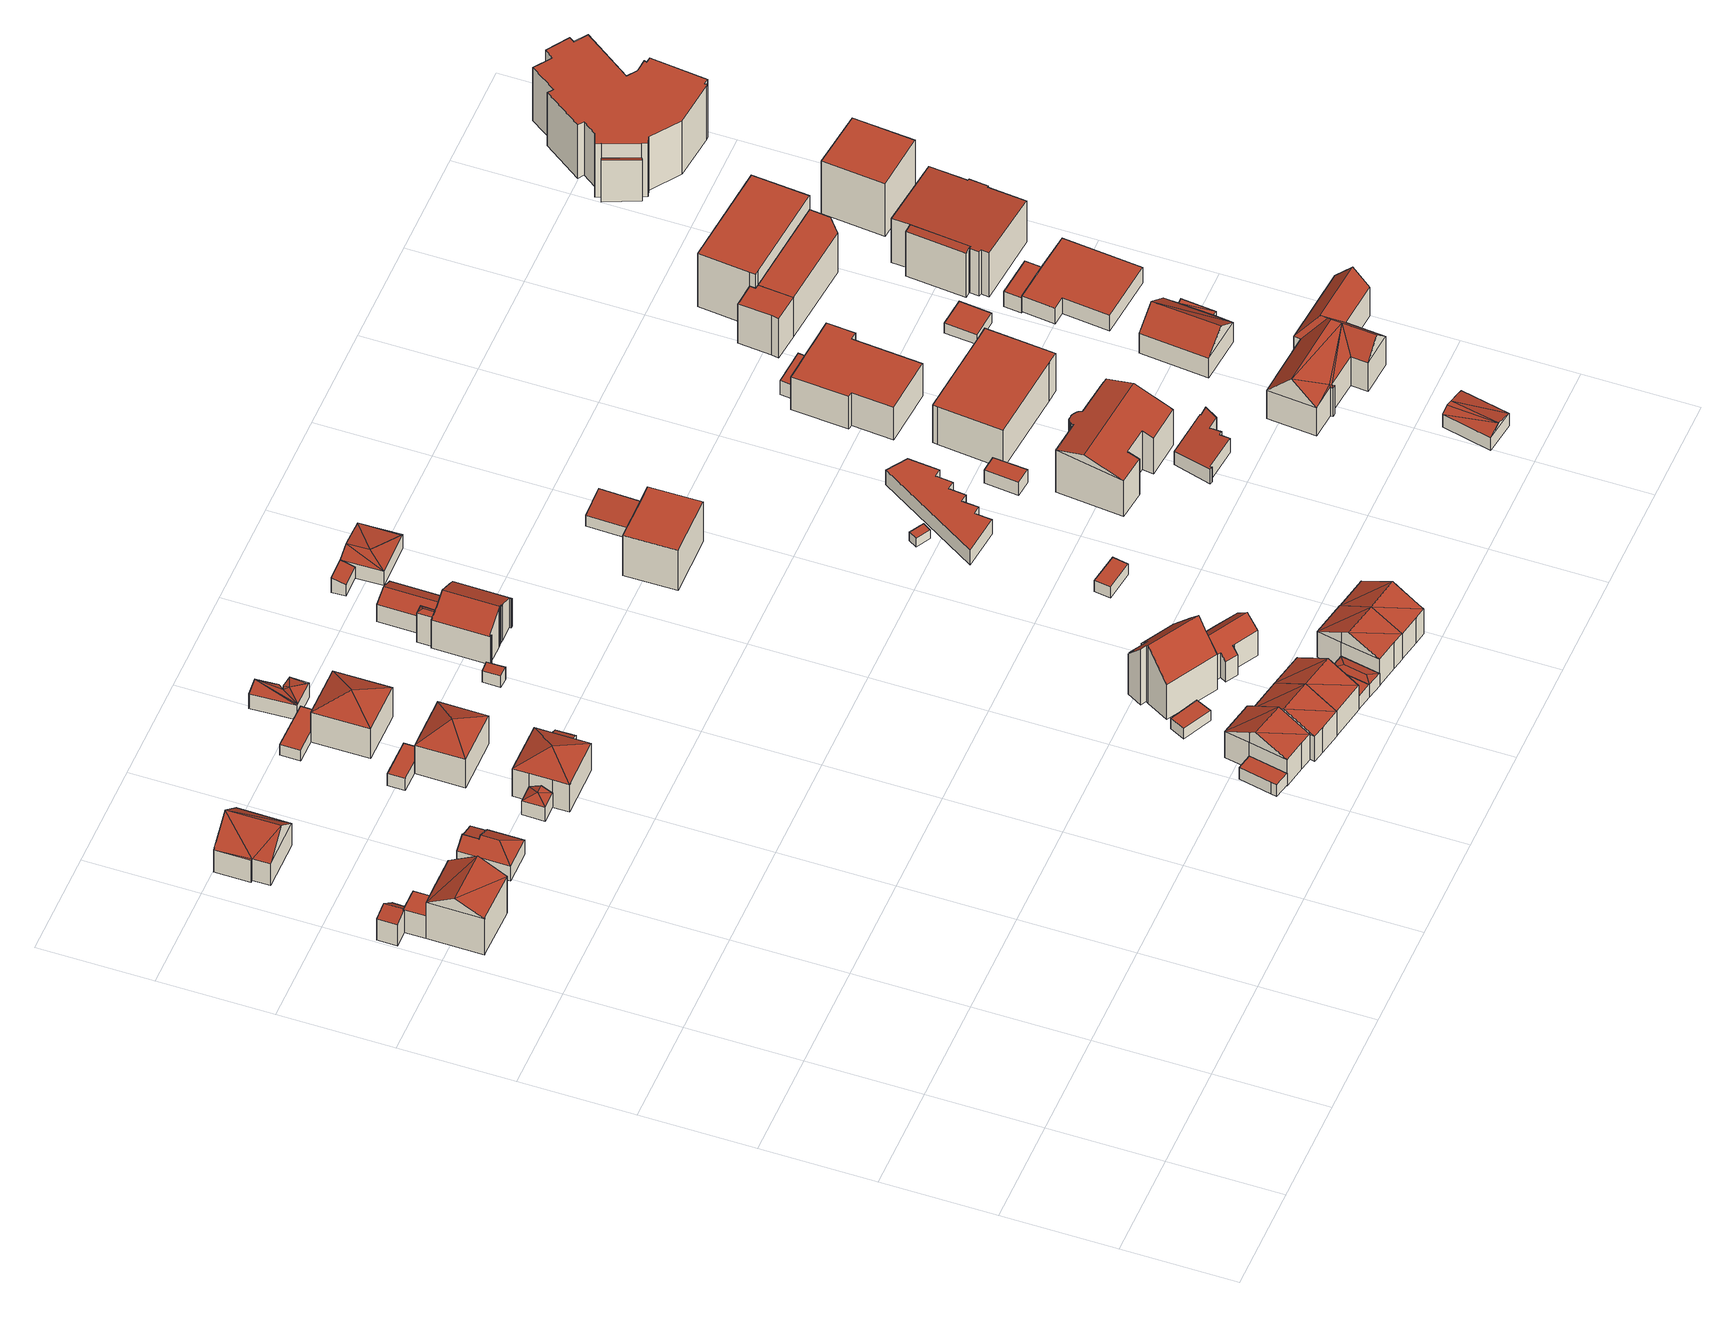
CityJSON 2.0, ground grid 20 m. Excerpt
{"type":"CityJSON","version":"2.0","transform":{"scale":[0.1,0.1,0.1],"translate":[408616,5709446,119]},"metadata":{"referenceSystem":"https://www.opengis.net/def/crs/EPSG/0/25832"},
"CityObjects":{
"building1":{"type":"Building","attributes":{"Gemeindeschluessel":"05978036","Geometrietyp2DReferenz":"3000","function":"31001_2460","roofType":"5000","measuredHeight":5.2},"geometry":[{"type":"MultiSurface","lod":"2","boundaries":[[[0,1,2,3]],[[1,4,5,2]],[[4,6,7,5]],[[6,8,9,7]],[[8,10,11,9]],[[10,0,3,11]],[[6,4,12,13]],[[8,13,12,1,0,10]],[[8,6,13]],[[4,1,12]],[[3,2,5,7,9,11]]],"semantics":{"surfaces":[{"type":"WallSurface"},{"type":"RoofSurface"},{"type":"GroundSurface"}],"values":[0,0,0,0,0,0,1,1,0,0,2]}}]},
"building2":{"type":"Building","attributes":{"Gemeindeschluessel":"05978036","Geometrietyp2DReferenz":"3000","function":"31001_1000"},"children":["building2-1","building2-2"]},
"building2-1":{"type":"BuildingPart","attributes":{"roofType":"3100","measuredHeight":10.92},"parents":["building2"],"geometry":[{"type":"MultiSurface","lod":"2","boundaries":[[[14,15,16,17]],[[15,18,19,16]],[[18,20,21,22,19]],[[23,24,25]],[[23,26,27,24]],[[26,28,29,27]],[[28,14,17,29]],[[28,30,31]],[[31,18,15,14,28]],[[30,26,23,20]],[[20,31,30]],[[26,30,28]],[[18,31,20]],[[17,16,19,22,24,27,29]],[[25,21,20,23]],[[25,24,22,21]]],"semantics":{"surfaces":[{"type":"WallSurface"},{"type":"RoofSurface"},{"type":"GroundSurface"},{"type":"ClosureSurface"}],"values":[0,0,0,0,0,0,0,1,1,1,1,0,0,2,0,3]}}]},
"building2-2":{"type":"BuildingPart","attributes":{"roofType":"1000","measuredHeight":5.08},"parents":["building2"],"geometry":[{"type":"MultiSurface","lod":"2","boundaries":[[[32,25,24,33]],[[21,10,34,22]],[[10,8,35,34]],[[8,36,37,35]],[[36,32,33,37]],[[36,8,10,21,25,32]],[[33,24,22,34,35,37]],[[22,24,25,21]]],"semantics":{"surfaces":[{"type":"WallSurface"},{"type":"RoofSurface"},{"type":"GroundSurface"},{"type":"ClosureSurface"}],"values":[0,0,0,0,0,1,2,3]}}]},
"building3":{"type":"Building","attributes":{"Gemeindeschluessel":"05978036","Geometrietyp2DReferenz":"3000","function":"31001_1000","roofType":"5000","measuredHeight":8.97},"geometry":[{"type":"MultiSurface","lod":"2","boundaries":[[[38,39,40,41]],[[39,42,43,40]],[[42,44,45,43]],[[44,46,47,45]],[[46,48,49,47]],[[48,38,41,49]],[[50,39,38]],[[39,50,51]],[[50,44,51]],[[48,44,50]],[[44,48,46]],[[51,44,42]],[[38,48,50]],[[42,39,51]],[[41,40,43,45,47,49]]],"semantics":{"surfaces":[{"type":"WallSurface"},{"type":"RoofSurface"},{"type":"GroundSurface"}],"values":[0,0,0,0,0,0,1,1,1,1,1,1,0,0,2]}}]},
"building4":{"type":"Building","attributes":{"Gemeindeschluessel":"05978036","Geometrietyp2DReferenz":"3000","function":"31001_2460","roofType":"5000","measuredHeight":4.99},"geometry":[{"type":"MultiSurface","lod":"2","boundaries":[[[52,53,54,55]],[[53,56,57,54]],[[56,58,59,57]],[[58,60,61,59]],[[60,62,63,61]],[[62,64,65,63]],[[64,52,55,65]],[[60,58,66]],[[58,56,53,66]],[[53,52,64,62,60,66]],[[55,54,57,59,61,63,65]]],"semantics":{"surfaces":[{"type":"WallSurface"},{"type":"RoofSurface"},{"type":"GroundSurface"}],"values":[0,0,0,0,0,0,0,1,1,1,2]}}]},
"building5":{"type":"Building","attributes":{"Gemeindeschluessel":"05978036","Geometrietyp2DReferenz":"3000","function":"51009_1610","roofType":"2100","measuredHeight":4.19},"geometry":[{"type":"MultiSurface","lod":"2","boundaries":[[[67,68,69,70]],[[68,71,72,69]],[[71,73,74,72]],[[73,67,70,74]],[[73,71,68,67]],[[70,69,72,74]]],"semantics":{"surfaces":[{"type":"WallSurface"},{"type":"RoofSurface"},{"type":"GroundSurface"}],"values":[0,0,0,0,1,2]}}]},
"building6":{"type":"Building","attributes":{"Gemeindeschluessel":"05978036","Geometrietyp2DReferenz":"3000","function":"51009_1610","roofType":"5000","measuredHeight":4.08},"geometry":[{"type":"MultiSurface","lod":"2","boundaries":[[[75,76,77,78]],[[76,79,80,77]],[[79,81,82,80]],[[81,75,78,82]],[[79,76,83]],[[75,81,84]],[[83,75,84]],[[75,83,76]],[[81,83,84]],[[83,81,79]],[[78,77,80,82]]],"semantics":{"surfaces":[{"type":"WallSurface"},{"type":"RoofSurface"},{"type":"GroundSurface"}],"values":[0,0,0,0,1,0,1,1,1,1,2]}}]},
"building7":{"type":"Building","attributes":{"Gemeindeschluessel":"05978036","Geometrietyp2DReferenz":"3000","function":"31001_1000","roofType":"5000","measuredHeight":8.48},"geometry":[{"type":"MultiSurface","lod":"2","boundaries":[[[85,86,87,88]],[[86,89,90,87]],[[89,91,92,90]],[[91,93,94,92]],[[93,95,96,94]],[[95,85,88,96]],[[89,97,91]],[[93,85,95]],[[85,91,97]],[[93,91,85]],[[86,85,97]],[[89,86,97]],[[88,87,90,92,94,96]]],"semantics":{"surfaces":[{"type":"WallSurface"},{"type":"RoofSurface"},{"type":"GroundSurface"}],"values":[0,0,0,0,0,0,1,1,1,1,1,1,2]}}]},
"building8":{"type":"Building","attributes":{"Gemeindeschluessel":"05978036","Geometrietyp2DReferenz":"3000","function":"31001_2460","roofType":"1000","measuredHeight":2.74},"geometry":[{"type":"MultiSurface","lod":"2","boundaries":[[[98,99,100,101]],[[99,102,103,100]],[[102,104,105,103]],[[104,106,107,105]],[[106,98,101,107]],[[106,104,102,99,98]],[[101,100,103,105,107]]],"semantics":{"surfaces":[{"type":"WallSurface"},{"type":"RoofSurface"},{"type":"GroundSurface"}],"values":[0,0,0,0,0,1,2]}}]},
"building9":{"type":"Building","attributes":{"Gemeindeschluessel":"05978036","Geometrietyp2DReferenz":"3000","function":"31001_1000","roofType":"3500","measuredHeight":8.97},"geometry":[{"type":"MultiSurface","lod":"2","boundaries":[[[108,109,110,111]],[[109,112,113,110]],[[112,114,115,113]],[[114,116,117,115]],[[116,108,111,117]],[[108,116,118]],[[109,108,118]],[[112,109,118]],[[116,114,112,118]],[[111,110,113,115,117]]],"semantics":{"surfaces":[{"type":"WallSurface"},{"type":"RoofSurface"},{"type":"GroundSurface"}],"values":[0,0,0,0,0,1,1,1,1,2]}}]},
"building10":{"type":"Building","attributes":{"Gemeindeschluessel":"05978036","Geometrietyp2DReferenz":"3000","function":"31001_2460","roofType":"1000","measuredHeight":2.61},"geometry":[{"type":"MultiSurface","lod":"2","boundaries":[[[119,120,121,122]],[[120,123,124,121]],[[123,125,126,124]],[[125,127,128,126]],[[127,119,122,128]],[[127,125,123,120,119]],[[122,121,124,126,128]]],"semantics":{"surfaces":[{"type":"WallSurface"},{"type":"RoofSurface"},{"type":"GroundSurface"}],"values":[0,0,0,0,0,1,2]}}]},
"building11":{"type":"Building","attributes":{"Gemeindeschluessel":"05978036","Geometrietyp2DReferenz":"3000","function":"51009_1610","roofType":"2100","measuredHeight":6.11},"geometry":[{"type":"MultiSurface","lod":"2","boundaries":[[[129,130,131,132]],[[130,133,134,131]],[[133,135,136,134]],[[135,129,132,136]],[[135,133,130,129]],[[132,131,134,136]]],"semantics":{"surfaces":[{"type":"WallSurface"},{"type":"RoofSurface"},{"type":"GroundSurface"}],"values":[0,0,0,0,1,2]}}]},
"building12":{"type":"Building","attributes":{"Gemeindeschluessel":"05978036","Geometrietyp2DReferenz":"3000","function":"31001_2460","roofType":"1000","measuredHeight":2.31},"geometry":[{"type":"MultiSurface","lod":"2","boundaries":[[[137,138,139,140]],[[138,141,142,139]],[[141,143,144,142]],[[143,137,140,144]],[[143,141,138,137]],[[140,139,142,144]]],"semantics":{"surfaces":[{"type":"WallSurface"},{"type":"RoofSurface"},{"type":"GroundSurface"}],"values":[0,0,0,0,1,2]}}]},
"building13":{"type":"Building","attributes":{"Gemeindeschluessel":"05978036","Geometrietyp2DReferenz":"3000","function":"31001_1000","roofType":"3500","measuredHeight":8.9},"geometry":[{"type":"MultiSurface","lod":"2","boundaries":[[[145,146,147,148]],[[146,149,150,147]],[[149,151,152,150]],[[151,145,148,152]],[[146,145,153]],[[149,146,153]],[[151,149,153]],[[145,151,153]],[[148,147,150,152]]],"semantics":{"surfaces":[{"type":"WallSurface"},{"type":"RoofSurface"},{"type":"GroundSurface"}],"values":[0,0,0,0,1,1,1,1,2]}}]},
"building14":{"type":"Building","attributes":{"Gemeindeschluessel":"05978036","Geometrietyp2DReferenz":"3000","function":"31001_1000","roofType":"3100","measuredHeight":8.76},"geometry":[{"type":"MultiSurface","lod":"2","boundaries":[[[154,155,156,157]],[[155,158,159,156]],[[158,160,161,159]],[[160,162,163,161]],[[162,164,165,163]],[[164,166,167,165]],[[166,154,157,167]],[[168,169,154,166]],[[166,170,171,168]],[[158,168,171]],[[171,162,160,158]],[[164,170,166]],[[162,171,170,164]],[[155,169,168,158]],[[154,169,155]],[[157,156,159,161,163,165,167]]],"semantics":{"surfaces":[{"type":"WallSurface"},{"type":"RoofSurface"},{"type":"GroundSurface"}],"values":[0,0,0,0,0,0,0,1,1,1,1,0,0,0,0,2]}}]},
"building15":{"type":"Building","attributes":{"Gemeindeschluessel":"05978036","Geometrietyp2DReferenz":"3000","function":"51009_1611","roofType":"5000","measuredHeight":4.04},"geometry":[{"type":"MultiSurface","lod":"2","boundaries":[[[172,173,174,175]],[[173,176,177,174]],[[176,178,179,177]],[[178,180,181,179]],[[180,182,183,181]],[[182,172,175,183]],[[184,180,185]],[[180,184,186]],[[173,187,188]],[[178,184,185]],[[184,178,189]],[[188,187,176]],[[176,184,189]],[[176,186,184]],[[187,186,176]],[[187,182,186]],[[182,187,172]],[[173,172,187]],[[176,173,188]],[[178,176,189]],[[180,178,185]],[[182,180,186]],[[175,174,177,179,181,183]]],"semantics":{"surfaces":[{"type":"WallSurface"},{"type":"RoofSurface"},{"type":"GroundSurface"}],"values":[0,0,0,0,0,0,1,1,1,1,1,1,1,1,1,1,1,0,0,0,0,0,2]}}]},
"building16":{"type":"Building","attributes":{"Gemeindeschluessel":"05978036","Geometrietyp2DReferenz":"3000","function":"31001_1000","roofType":"3100","measuredHeight":8.54},"geometry":[{"type":"MultiSurface","lod":"2","boundaries":[[[190,191,192,193]],[[191,194,195,192]],[[194,196,197,195]],[[196,158,198,197]],[[158,155,199,198]],[[155,190,193,199]],[[200,190,155]],[[155,201,200]],[[191,200,201]],[[201,202,196,194,191]],[[196,202,158]],[[158,202,201,155]],[[190,200,191]],[[193,192,195,197,198,199]]],"semantics":{"surfaces":[{"type":"WallSurface"},{"type":"RoofSurface"},{"type":"GroundSurface"}],"values":[0,0,0,0,0,0,1,1,1,1,0,0,0,2]}}]},
"building17":{"type":"Building","attributes":{"Gemeindeschluessel":"05978036","Geometrietyp2DReferenz":"3000","function":"31001_2460","roofType":"1000","measuredHeight":2.27},"geometry":[{"type":"MultiSurface","lod":"2","boundaries":[[[203,204,205,206]],[[204,207,208,205]],[[207,209,210,208]],[[209,203,206,210]],[[209,207,204,203]],[[206,205,208,210]]],"semantics":{"surfaces":[{"type":"WallSurface"},{"type":"RoofSurface"},{"type":"GroundSurface"}],"values":[0,0,0,0,1,2]}}]},
"building18":{"type":"Building","attributes":{"Gemeindeschluessel":"05978036","Geometrietyp2DReferenz":"3000","function":"31001_1000","roofType":"3100","measuredHeight":8.49},"geometry":[{"type":"MultiSurface","lod":"2","boundaries":[[[190,211,212,213]],[[211,214,215,212]],[[214,191,216,215]],[[191,190,213,216]],[[214,211,217]],[[190,191,200]],[[190,217,211]],[[217,190,200]],[[200,214,217]],[[214,200,191]],[[213,212,215,216]]],"semantics":{"surfaces":[{"type":"WallSurface"},{"type":"RoofSurface"},{"type":"GroundSurface"}],"values":[0,0,0,0,0,0,1,1,1,1,2]}}]},
"building19":{"type":"Building","attributes":{"Gemeindeschluessel":"05978036","Geometrietyp2DReferenz":"3000","function":"31001_1310","roofType":"2100","measuredHeight":2.82},"geometry":[{"type":"MultiSurface","lod":"2","boundaries":[[[218,219,220,221]],[[219,222,223,220]],[[222,224,225,223]],[[224,218,221,225]],[[224,222,219,218]],[[221,220,223,225]]],"semantics":{"surfaces":[{"type":"WallSurface"},{"type":"RoofSurface"},{"type":"GroundSurface"}],"values":[0,0,0,0,1,2]}}]},
"building20":{"type":"Building","attributes":{"Gemeindeschluessel":"05978036","Geometrietyp2DReferenz":"3000","function":"31001_2460","roofType":"1000","measuredHeight":2.9},"geometry":[{"type":"MultiSurface","lod":"2","boundaries":[[[226,227,228,229]],[[227,230,231,228]],[[230,232,233,231]],[[232,226,229,233]],[[232,230,227,226]],[[229,228,231,233]]],"semantics":{"surfaces":[{"type":"WallSurface"},{"type":"RoofSurface"},{"type":"GroundSurface"}],"values":[0,0,0,0,1,2]}}]},
"building21":{"type":"Building","attributes":{"Gemeindeschluessel":"05978036","Geometrietyp2DReferenz":"3000","function":"31001_2460","roofType":"5000","measuredHeight":3.08},"geometry":[{"type":"MultiSurface","lod":"2","boundaries":[[[234,235,231,233]],[[235,236,237,231]],[[236,238,239,237]],[[238,234,233,239]],[[240,241,238,236]],[[240,236,235]],[[241,240,235,234]],[[241,234,238]],[[233,231,237,239]]],"semantics":{"surfaces":[{"type":"WallSurface"},{"type":"RoofSurface"},{"type":"GroundSurface"}],"values":[0,0,0,0,1,1,1,1,2]}}]},
"building22":{"type":"Building","attributes":{"Gemeindeschluessel":"05978036","Geometrietyp2DReferenz":"3000","function":"31001_1000"},"children":["building22-1","building22-2"]},
"building22-1":{"type":"BuildingPart","attributes":{"roofType":"3100","measuredHeight":13.03},"parents":["building22"],"geometry":[{"type":"MultiSurface","lod":"2","boundaries":[[[242,243,244,245]],[[243,246,247,244]],[[246,248,249,247]],[[248,250,251,249]],[[250,252,253,251]],[[252,254,255,253]],[[254,256,255]],[[257,258,259,260,261]],[[258,262,263,259]],[[262,264,265,263]],[[264,266,267,265]],[[266,268,269,267]],[[268,242,245,269]],[[264,262,258,257,270,271]],[[271,254,252,250,248,246,243,242,268,266,264]],[[245,244,247,249,251,253,255,272,273,274,260,259,263,265,267,269]],[[275,256,254,271]],[[272,255,256,275]],[[270,276,277,275,271]],[[276,274,273,277]],[[277,273,272,275]],[[257,261,276,270]],[[261,260,274,276]]],"semantics":{"surfaces":[{"type":"WallSurface"},{"type":"RoofSurface"},{"type":"GroundSurface"},{"type":"ClosureSurface"}],"values":[0,0,0,0,0,0,0,0,0,0,0,0,0,1,1,2,0,3,0,3,3,0,3]}}]},
"building22-2":{"type":"BuildingPart","attributes":{"roofType":"3100","measuredHeight":7.74},"parents":["building22"],"geometry":[{"type":"MultiSurface","lod":"2","boundaries":[[[278,279,280,281]],[[279,282,283,280]],[[282,284,285,283]],[[284,261,260,285]],[[256,286,287,255]],[[286,288,289,287]],[[288,290,291,289]],[[290,292,293,291]],[[292,294,295,293]],[[294,278,281,295]],[[290,288,286,256,275,277]],[[277,276,261,284,282,279,278,294,292,290]],[[281,280,283,285,260,274,273,272,255,287,289,291,293,295]],[[274,260,261,276]],[[273,274,276,277]],[[256,255,272,275]],[[275,272,273,277]]],"semantics":{"surfaces":[{"type":"WallSurface"},{"type":"RoofSurface"},{"type":"GroundSurface"},{"type":"ClosureSurface"}],"values":[0,0,0,0,0,0,0,0,0,0,1,1,2,3,3,3,3]}}]},
"building23":{"type":"Building","attributes":{"Gemeindeschluessel":"05978036","Geometrietyp2DReferenz":"3000","function":"31001_1000"},"children":["building23-1","building23-2"]},
"building23-1":{"type":"BuildingPart","attributes":{"roofType":"3100","measuredHeight":8.75},"parents":["building23"],"geometry":[{"type":"MultiSurface","lod":"2","boundaries":[[[296,297,298,299]],[[297,300,301,298]],[[300,302,303,301]],[[302,304,305,303]],[[304,306,307,305]],[[306,308,309,307]],[[308,310,311,309]],[[310,312,313,311]],[[312,314,315,313]],[[314,316,317,315]],[[316,318,319,317]],[[318,320,321,319]],[[320,322,323,321]],[[324,325,326,327,328]],[[325,329,330,326]],[[329,331,332,330]],[[331,296,299,332]],[[325,324,322,320,318,316,314,312,310]],[[310,308,306,304,302,300,297,296,331,329,325]],[[299,298,301,303,305,307,309,311,313,315,317,319,321,323,327,326,330,332]],[[328,322,324]],[[327,323,322,328]]],"semantics":{"surfaces":[{"type":"WallSurface"},{"type":"RoofSurface"},{"type":"GroundSurface"},{"type":"ClosureSurface"}],"values":[0,0,0,0,0,0,0,0,0,0,0,0,0,0,0,0,0,1,1,2,0,3]}}]},
"building23-2":{"type":"BuildingPart","attributes":{"roofType":"5000","measuredHeight":7.03},"parents":["building23"],"geometry":[{"type":"MultiSurface","lod":"2","boundaries":[[[333,334,323,322]],[[333,335,336,334]],[[335,328,327,336]],[[337,338,328,335]],[[337,335,333]],[[338,337,333,322]],[[338,322,328]],[[323,334,336,327]],[[323,327,328,322]]],"semantics":{"surfaces":[{"type":"WallSurface"},{"type":"RoofSurface"},{"type":"GroundSurface"},{"type":"ClosureSurface"}],"values":[0,0,0,1,1,1,0,2,3]}}]},
"building24":{"type":"Building","attributes":{"Gemeindeschluessel":"05978036","Geometrietyp2DReferenz":"3000","function":"31001_1000","roofType":"3100","measuredHeight":8.65},"geometry":[{"type":"MultiSurface","lod":"2","boundaries":[[[339,340,341,342]],[[340,343,344,341]],[[343,345,346,344]],[[345,347,348,346]],[[347,349,350,348]],[[349,339,342,350]],[[351,339,349]],[[349,352,353,351]],[[340,351,353]],[[353,345,343,340]],[[347,352,349]],[[345,353,352,347]],[[339,351,340]],[[342,341,344,346,348,350]]],"semantics":{"surfaces":[{"type":"WallSurface"},{"type":"RoofSurface"},{"type":"GroundSurface"}],"values":[0,0,0,0,0,0,1,1,1,1,0,0,0,2]}}]},
"building25":{"type":"Building","attributes":{"Gemeindeschluessel":"05978036","Geometrietyp2DReferenz":"3000","function":"31001_1000","roofType":"3100","measuredHeight":5.33},"geometry":[{"type":"MultiSurface","lod":"2","boundaries":[[[354,355,356,357]],[[355,358,359,356]],[[358,360,361,359]],[[360,362,363,361]],[[362,354,357,363]],[[354,362,364,365,355]],[[358,365,364,360]],[[364,362,360]],[[355,365,358]],[[357,356,359,361,363]]],"semantics":{"surfaces":[{"type":"WallSurface"},{"type":"RoofSurface"},{"type":"GroundSurface"}],"values":[0,0,0,0,0,1,1,0,0,2]}}]},
"building26":{"type":"Building","attributes":{"Gemeindeschluessel":"05978036","Geometrietyp2DReferenz":"3000","function":"31001_1000","roofType":"3100","measuredHeight":8.6},"geometry":[{"type":"MultiSurface","lod":"2","boundaries":[[[366,367,368,369]],[[367,370,371,368]],[[370,372,373,371]],[[372,374,375,373]],[[374,376,377,375]],[[376,366,369,377]],[[376,378,366]],[[376,351,378]],[[370,379,378,351]],[[351,374,372,370]],[[367,379,370]],[[366,378,379,367]],[[351,376,374]],[[369,368,371,373,375,377]]],"semantics":{"surfaces":[{"type":"WallSurface"},{"type":"RoofSurface"},{"type":"GroundSurface"}],"values":[0,0,0,0,0,0,1,1,1,1,0,0,0,2]}}]},
"building27":{"type":"Building","attributes":{"Gemeindeschluessel":"05978036","Geometrietyp2DReferenz":"3000","function":"31001_2460","roofType":"2100","measuredHeight":3.27},"geometry":[{"type":"MultiSurface","lod":"2","boundaries":[[[380,381,382,383]],[[381,384,385,382]],[[384,386,387,385]],[[386,380,383,387]],[[386,384,381,380]],[[383,382,385,387]]],"semantics":{"surfaces":[{"type":"WallSurface"},{"type":"RoofSurface"},{"type":"GroundSurface"}],"values":[0,0,0,0,1,2]}}]},
"building28":{"type":"Building","attributes":{"Gemeindeschluessel":"05978036","Geometrietyp2DReferenz":"3000","function":"31001_2460","roofType":"5000","measuredHeight":4},"geometry":[{"type":"MultiSurface","lod":"2","boundaries":[[[388,389,390,385]],[[391,392,393,394]],[[392,388,385,393]],[[395,391,396]],[[391,395,392]],[[389,395,396]],[[395,389,397]],[[397,392,395]],[[392,397,388]],[[389,388,397]],[[385,390,394,393]],[[394,390,389,396,391]],[[396,389,391]]],"semantics":{"surfaces":[{"type":"WallSurface"},{"type":"RoofSurface"},{"type":"GroundSurface"},{"type":"ClosureSurface"}],"values":[0,0,0,1,1,1,1,1,1,0,2,0,3]}}]},
"building29":{"type":"Building","attributes":{"Gemeindeschluessel":"05978036","Geometrietyp2DReferenz":"3000","function":"31001_2460","roofType":"1000","measuredHeight":2.37},"geometry":[{"type":"MultiSurface","lod":"2","boundaries":[[[398,399,400,401]],[[399,402,403,400]],[[402,404,405,403]],[[404,398,401,405]],[[404,402,399,398]],[[401,400,403,405]]],"semantics":{"surfaces":[{"type":"WallSurface"},{"type":"RoofSurface"},{"type":"GroundSurface"}],"values":[0,0,0,0,1,2]}}]},
"building30":{"type":"Building","attributes":{"Gemeindeschluessel":"05978036","Geometrietyp2DReferenz":"3000","function":"31001_1000","roofType":"9999","measuredHeight":9},"geometry":[{"type":"MultiSurface","lod":"2","boundaries":[[[406,407,408,409,410,411]],[[411,410,412,413]],[[410,409,414,412]],[[409,408,415,414]],[[408,407,416,415]],[[407,406,417,416]],[[406,411,413,417]],[[413,412,414,415,416,417]]],"semantics":{"surfaces":[{"type":"RoofSurface"},{"type":"WallSurface"},{"type":"GroundSurface"}],"values":[0,1,1,1,1,1,1,2]}}]},
"building31":{"type":"Building","attributes":{"Gemeindeschluessel":"05978036","Geometrietyp2DReferenz":"3000","function":"31001_2500","roofType":"1000","measuredHeight":1.96},"geometry":[{"type":"MultiSurface","lod":"2","boundaries":[[[418,419,420,421]],[[419,422,423,420]],[[422,424,425,423]],[[424,418,421,425]],[[424,422,419,418]],[[421,420,423,425]]],"semantics":{"surfaces":[{"type":"WallSurface"},{"type":"RoofSurface"},{"type":"GroundSurface"}],"values":[0,0,0,0,1,2]}}]},
"building32":{"type":"Building","attributes":{"Gemeindeschluessel":"05978036","Geometrietyp2DReferenz":"3000","function":"31001_2460","roofType":"2100","measuredHeight":3},"geometry":[{"type":"MultiSurface","lod":"2","boundaries":[[[426,427,428,429]],[[427,430,431,428]],[[430,432,433,431]],[[432,434,435,433]],[[434,436,437,435]],[[436,426,429,437]],[[436,434,432,430,427,426]],[[429,428,431,433,435,437]]],"semantics":{"surfaces":[{"type":"WallSurface"},{"type":"RoofSurface"},{"type":"GroundSurface"}],"values":[0,0,0,0,0,0,1,2]}}]},
"building33":{"type":"Building","attributes":{"Gemeindeschluessel":"05978036","Geometrietyp2DReferenz":"3000","function":"31001_2460","roofType":"1000","measuredHeight":3.19},"geometry":[{"type":"MultiSurface","lod":"2","boundaries":[[[438,439,440,441]],[[439,442,443,440]],[[442,444,445,443]],[[444,446,447,445]],[[446,448,449,447]],[[448,450,451,449]],[[450,452,453,451]],[[452,454,455,453]],[[454,456,457,455]],[[456,458,459,457]],[[458,460,461,459]],[[460,438,441,461]],[[460,458,456,454,452,450,448,446,444,442,439,438]],[[441,440,443,445,447,449,451,453,455,457,459,461]]],"semantics":{"surfaces":[{"type":"WallSurface"},{"type":"RoofSurface"},{"type":"GroundSurface"}],"values":[0,0,0,0,0,0,0,0,0,0,0,0,1,2]}}]},
"building34":{"type":"Building","attributes":{"Gemeindeschluessel":"05978036","Geometrietyp2DReferenz":"3000","function":"31001_2460","roofType":"1000","measuredHeight":2.91},"geometry":[{"type":"MultiSurface","lod":"2","boundaries":[[[462,463,464,465]],[[463,466,467,464]],[[466,468,469,467]],[[468,462,465,469]],[[468,466,463,462]],[[465,464,467,469]]],"semantics":{"surfaces":[{"type":"WallSurface"},{"type":"RoofSurface"},{"type":"GroundSurface"}],"values":[0,0,0,0,1,2]}}]},
"building35":{"type":"Building","attributes":{"Gemeindeschluessel":"05978036","Geometrietyp2DReferenz":"3000","function":"31001_1000","roofType":"5000","measuredHeight":10.71},"geometry":[{"type":"MultiSurface","lod":"2","boundaries":[[[470,471,472,473]],[[471,474,475,472]],[[474,476,477,475]],[[476,478,479,477]],[[478,480,481,479]],[[480,482,483,481]],[[482,484,485,483]],[[484,486,487,485]],[[486,488,489,487]],[[488,490,491,489]],[[490,492,493,491]],[[492,494,495,493]],[[494,496,497,495]],[[496,498,499,497]],[[498,500,501,499]],[[500,502,503,501]],[[502,504,505,503]],[[504,506,507,505]],[[506,508,509,507]],[[508,510,511,509]],[[510,512,513,511]],[[512,514,515,513]],[[514,516,517,515]],[[516,518,519,517]],[[518,520,521,519]],[[520,522,523,521]],[[522,524,525,523]],[[524,526,527,525]],[[526,528,529,527]],[[528,530,531,529]],[[530,532,533,531]],[[532,534,535,533]],[[534,536,537,535]],[[536,470,473,537]],[[524,538,539,534,532,530,528,526]],[[538,522,520,518,516,514,512,510,508,506,504,502,500,498,496,494,492,490,488,486,484,482,480,478,476,474,471,470,536,539]],[[536,534,539]],[[524,522,538]],[[473,472,475,477,479,481,483,485,487,489,491,493,495,497,499,501,503,505,507,509,511,513,515,517,519,521,523,525,527,529,531,533,535,537]]],"semantics":{"surfaces":[{"type":"WallSurface"},{"type":"RoofSurface"},{"type":"GroundSurface"}],"values":[0,0,0,0,0,0,0,0,0,0,0,0,0,0,0,0,0,0,0,0,0,0,0,0,0,0,0,0,0,0,0,0,0,0,1,1,0,0,2]}}]},
"building36":{"type":"Building","attributes":{"Gemeindeschluessel":"05978036","Geometrietyp2DReferenz":"3000","function":"31001_1310","roofType":"2100","measuredHeight":3.23},"geometry":[{"type":"MultiSurface","lod":"2","boundaries":[[[540,541,542,543]],[[541,544,545,542]],[[544,546,547,545]],[[546,548,549,547]],[[548,550,551,549]],[[550,552,553,551]],[[552,554,555,553]],[[554,556,557,555]],[[556,558,559,557]],[[558,560,561,559]],[[560,562,563,561]],[[562,540,543,563]],[[562,560,558,556,554,552,550,548,546,544,541,540]],[[543,542,545,547,549,551,553,555,557,559,561,563]]],"semantics":{"surfaces":[{"type":"WallSurface"},{"type":"RoofSurface"},{"type":"GroundSurface"}],"values":[0,0,0,0,0,0,0,0,0,0,0,0,1,2]}}]},
"building37":{"type":"Building","attributes":{"Gemeindeschluessel":"05978036","Geometrietyp2DReferenz":"3000","function":"31001_1000","roofType":"1000","measuredHeight":8.54},"geometry":[{"type":"MultiSurface","lod":"2","boundaries":[[[564,565,566,567]],[[565,568,569,566]],[[568,570,571,569]],[[570,572,573,571]],[[572,574,575,573]],[[574,576,577,575]],[[576,564,567,577]],[[576,574,572,570,568,565,564]],[[567,566,569,571,573,575,577]]],"semantics":{"surfaces":[{"type":"WallSurface"},{"type":"RoofSurface"},{"type":"GroundSurface"}],"values":[0,0,0,0,0,0,0,1,2]}}]},
"building38":{"type":"Building","attributes":{"Gemeindeschluessel":"05978036","Geometrietyp2DReferenz":"3000","function":"31001_2460","roofType":"5000","measuredHeight":3.91},"geometry":[{"type":"MultiSurface","lod":"2","boundaries":[[[578,579,580,581]],[[579,582,583,580]],[[582,584,585,583]],[[584,578,581,585]],[[579,586,587]],[[586,588,587]],[[578,588,586]],[[588,578,584]],[[587,582,579]],[[582,587,588]],[[579,578,586]],[[584,582,588]],[[581,580,583,585]]],"semantics":{"surfaces":[{"type":"WallSurface"},{"type":"RoofSurface"},{"type":"GroundSurface"}],"values":[0,0,0,0,1,1,1,1,1,1,0,0,2]}}]},
"building39":{"type":"Building","attributes":{"Gemeindeschluessel":"05978036","Geometrietyp2DReferenz":"3000","function":"31001_1000","roofType":"1000","measuredHeight":7.28},"geometry":[{"type":"MultiSurface","lod":"2","boundaries":[[[589,590,591,592]],[[590,593,594,591]],[[593,595,596,594]],[[595,597,598,596]],[[597,599,600,598]],[[599,601,602,600]],[[601,603,604,602]],[[603,605,606,604]],[[605,607,608,606]],[[607,609,610,608]],[[609,611,612,610]],[[611,589,592,612]],[[611,609,607,605,603,601,599,597,595,593,590,589]],[[592,591,594,596,598,600,602,604,606,608,610,612]]],"semantics":{"surfaces":[{"type":"WallSurface"},{"type":"RoofSurface"},{"type":"GroundSurface"}],"values":[0,0,0,0,0,0,0,0,0,0,0,0,1,2]}}]},
"building40":{"type":"Building","attributes":{"Gemeindeschluessel":"05978036","Geometrietyp2DReferenz":"3000","function":"31001_2460","roofType":"1000","measuredHeight":3.07},"geometry":[{"type":"MultiSurface","lod":"2","boundaries":[[[613,614,615,592]],[[614,616,617,615]],[[616,618,594,617]],[[618,619,591,594]],[[619,613,592,591]],[[619,618,616,614,613]],[[592,615,617,594,591]]],"semantics":{"surfaces":[{"type":"WallSurface"},{"type":"RoofSurface"},{"type":"GroundSurface"}],"values":[0,0,0,0,0,1,2]}}]},
"building41":{"type":"Building","attributes":{"Gemeindeschluessel":"05978036","Geometrietyp2DReferenz":"3000","function":"31001_1000","roofType":"5000","measuredHeight":10.98},"geometry":[{"type":"MultiSurface","lod":"2","boundaries":[[[620,621,622,623]],[[621,624,625,622]],[[624,626,627,625]],[[626,628,629,627]],[[628,630,631,629]],[[630,632,633,631]],[[632,634,635,633]],[[634,636,637,635]],[[636,638,639,637]],[[638,640,641,639]],[[640,642,643,641]],[[642,644,645,643]],[[644,646,647,645]],[[646,620,623,647]],[[648,646,644]],[[649,648,644,642]],[[650,651,652]],[[650,649,651]],[[621,649,650]],[[649,621,620]],[[642,651,649]],[[651,642,640]],[[653,651,640,638]],[[653,638,636]],[[654,655,656,652,651,653,636,634]],[[657,654,634,632]],[[657,632,630]],[[655,654,657,630,628]],[[656,655,628,626]],[[650,652,656,626,624]],[[650,624,621]],[[648,649,620,646]],[[623,622,625,627,629,631,633,635,637,639,641,643,645,647]]],"semantics":{"surfaces":[{"type":"WallSurface"},{"type":"RoofSurface"},{"type":"GroundSurface"}],"values":[0,0,0,0,0,0,0,0,0,0,0,0,0,0,1,1,1,1,1,1,1,1,1,0,1,1,0,1,1,1,0,1,2]}}]},
"building42":{"type":"Building","attributes":{"Gemeindeschluessel":"05978036","Geometrietyp2DReferenz":"3000","function":"31001_1000","roofType":"5000","measuredHeight":7.64},"geometry":[{"type":"MultiSurface","lod":"2","boundaries":[[[658,659,660,661]],[[659,662,663,660]],[[662,664,665,663]],[[664,666,667,665]],[[666,668,669,667]],[[668,670,671,669]],[[670,672,673,671]],[[672,658,661,673]],[[674,675,658,672]],[[659,668,662]],[[659,670,668]],[[675,670,659]],[[670,675,674]],[[662,666,664]],[[666,662,668]],[[672,670,674]],[[659,658,675]],[[661,660,663,665,667,669,671,673]]],"semantics":{"surfaces":[{"type":"WallSurface"},{"type":"RoofSurface"},{"type":"GroundSurface"}],"values":[0,0,0,0,0,0,0,0,1,1,1,1,1,1,1,0,0,2]}}]},
"building43":{"type":"Building","attributes":{"Gemeindeschluessel":"05978036","Geometrietyp2DReferenz":"3000","function":"31001_2460","roofType":"1000","measuredHeight":2.2},"geometry":[{"type":"MultiSurface","lod":"2","boundaries":[[[676,677,678,679]],[[677,680,681,678]],[[680,682,683,681]],[[682,676,679,683]],[[682,680,677,676]],[[679,678,681,683]]],"semantics":{"surfaces":[{"type":"WallSurface"},{"type":"RoofSurface"},{"type":"GroundSurface"}],"values":[0,0,0,0,1,2]}}]},
"building44":{"type":"Building","attributes":{"Gemeindeschluessel":"05978036","Geometrietyp2DReferenz":"3000","function":"31001_2000"},"children":["building44-1","building44-2"]},
"building44-1":{"type":"BuildingPart","attributes":{"roofType":"1000","measuredHeight":8.78},"parents":["building44"],"geometry":[{"type":"MultiSurface","lod":"2","boundaries":[[[684,685,686,687]],[[685,688,689,686]],[[688,690,691,689]],[[690,692,693,691]],[[690,688,685,684,692]],[[693,687,686,689,691]],[[687,693,692,684]]],"semantics":{"surfaces":[{"type":"WallSurface"},{"type":"RoofSurface"},{"type":"GroundSurface"},{"type":"ClosureSurface"}],"values":[0,0,0,0,1,2,3]}}]},
"building44-2":{"type":"BuildingPart","attributes":{"roofType":"1000","measuredHeight":8.79},"parents":["building44"],"geometry":[{"type":"MultiSurface","lod":"2","boundaries":[[[694,695,696,697]],[[695,698,699,696]],[[698,700,701,699]],[[700,702,703,701]],[[702,704,705,703]],[[704,684,687,705]],[[694,697,693,692]],[[692,684,704,702,700,698,695,694]],[[697,696,699,701,703,705,687,693]],[[692,693,687,684]]],"semantics":{"surfaces":[{"type":"WallSurface"},{"type":"RoofSurface"},{"type":"GroundSurface"},{"type":"ClosureSurface"}],"values":[0,0,0,0,0,0,0,1,2,3]}}]},
"building45":{"type":"Building","attributes":{"Gemeindeschluessel":"05978036","Geometrietyp2DReferenz":"3000","function":"31001_2460","roofType":"1000","measuredHeight":3.3},"geometry":[{"type":"MultiSurface","lod":"2","boundaries":[[[706,707,708,709]],[[707,710,711,708]],[[710,712,713,711]],[[712,706,709,713]],[[712,710,707,706]],[[709,708,711,713]]],"semantics":{"surfaces":[{"type":"WallSurface"},{"type":"RoofSurface"},{"type":"GroundSurface"}],"values":[0,0,0,0,1,2]}}]},
"building46":{"type":"Building","attributes":{"Gemeindeschluessel":"05978036","Geometrietyp2DReferenz":"3000","function":"31001_1000","roofType":"1000","measuredHeight":3.51},"geometry":[{"type":"MultiSurface","lod":"2","boundaries":[[[714,715,716,717]],[[715,718,719,716]],[[718,720,721,719]],[[720,722,723,721]],[[722,724,725,723]],[[724,726,727,725]],[[726,714,717,727]],[[726,724,722,720,718,715,714]],[[717,716,719,721,723,725,727]]],"semantics":{"surfaces":[{"type":"WallSurface"},{"type":"RoofSurface"},{"type":"GroundSurface"}],"values":[0,0,0,0,0,0,0,1,2]}}]},
"building47":{"type":"Building","attributes":{"Gemeindeschluessel":"05978036","Geometrietyp2DReferenz":"3000","function":"31001_2000","roofType":"1000","measuredHeight":11.97},"geometry":[{"type":"MultiSurface","lod":"2","boundaries":[[[728,729,730,731]],[[729,732,733,730]],[[732,734,735,733]],[[734,736,737,735]],[[736,738,739,737]],[[738,728,731,739]],[[738,736,734,732,729,728]],[[731,730,733,735,737,739]]],"semantics":{"surfaces":[{"type":"WallSurface"},{"type":"RoofSurface"},{"type":"GroundSurface"}],"values":[0,0,0,0,0,0,1,2]}}]},
"building48":{"type":"Building","attributes":{"Gemeindeschluessel":"05978036","Geometrietyp2DReferenz":"3000","function":"31001_1000"},"children":["building48-1","building48-2"]},
"building48-1":{"type":"BuildingPart","attributes":{"roofType":"2100","measuredHeight":9.98},"parents":["building48"],"geometry":[{"type":"MultiSurface","lod":"2","boundaries":[[[740,741,742,743]],[[744,745,746,747,748]],[[745,740,743,746]],[[745,744,749,741,740]],[[743,742,750,747,746]],[[749,750,742,741]],[[748,749,744]],[[748,747,750,749]]],"semantics":{"surfaces":[{"type":"WallSurface"},{"type":"RoofSurface"},{"type":"GroundSurface"},{"type":"ClosureSurface"}],"values":[0,0,0,1,2,3,0,3]}}]},
"building48-2":{"type":"BuildingPart","attributes":{"roofType":"2100","measuredHeight":9.91},"parents":["building48"],"geometry":[{"type":"MultiSurface","lod":"2","boundaries":[[[741,751,752,742]],[[751,753,754,752]],[[753,755,756,754]],[[755,757,758,756]],[[757,759,760,758]],[[759,761,762,760]],[[761,763,764,762]],[[763,765,766,764]],[[765,767,768,766]],[[767,769,770,768]],[[769,748,747,770]],[[769,767,765,763,761,759,757,755,753,751,741,749,748]],[[747,750,742,752,754,756,758,760,762,764,766,768,770]],[[749,750,747,748]],[[742,750,749,741]]],"semantics":{"surfaces":[{"type":"WallSurface"},{"type":"RoofSurface"},{"type":"GroundSurface"},{"type":"ClosureSurface"}],"values":[0,0,0,0,0,0,0,0,0,0,0,1,2,3,3]}}]},
"building49":{"type":"Building","attributes":{"Gemeindeschluessel":"05978036","Geometrietyp2DReferenz":"3000","function":"31001_2000","roofType":"1000","measuredHeight":11.83},"geometry":[{"type":"MultiSurface","lod":"2","boundaries":[[[771,772,773,774]],[[772,775,776,773]],[[775,777,778,776]],[[777,771,774,778]],[[777,775,772,771]],[[774,773,776,778]]],"semantics":{"surfaces":[{"type":"WallSurface"},{"type":"RoofSurface"},{"type":"GroundSurface"}],"values":[0,0,0,0,1,2]}}]},
"building50":{"type":"Building","attributes":{"Gemeindeschluessel":"05978036","Geometrietyp2DReferenz":"3000","function":"31001_1100"},"children":["building50-1","building50-2"]},
"building50-1":{"type":"BuildingPart","attributes":{"roofType":"1000","measuredHeight":12.07},"parents":["building50"],"geometry":[{"type":"MultiSurface","lod":"2","boundaries":[[[779,780,781,782]],[[780,783,784,781]],[[783,785,786,784]],[[785,787,788,786]],[[787,789,790,788]],[[789,791,792,790]],[[791,793,794,792]],[[793,795,796,797,794]],[[798,799,800,801,802]],[[799,803,804,800]],[[803,805,806,804]],[[805,807,808,806]],[[807,809,810,808]],[[809,811,812,810]],[[811,813,814,812]],[[813,815,816,814]],[[815,817,818,816]],[[817,819,820,818]],[[819,821,822,820]],[[821,823,824,822]],[[823,825,826,824]],[[825,827,828,826]],[[827,829,830,828]],[[829,831,832,830]],[[831,779,782,832]],[[831,829,827,825,823,821,819,817,815,813,811,809,807,805,803,799,798,795,793,791,789,787,785,783,780,779]],[[782,781,784,786,788,790,792,794,797,801,800,804,806,808,810,812,814,816,818,820,822,824,826,828,830,832]],[[802,796,795,798]],[[802,801,797,796]]],"semantics":{"surfaces":[{"type":"WallSurface"},{"type":"RoofSurface"},{"type":"GroundSurface"},{"type":"ClosureSurface"}],"values":[0,0,0,0,0,0,0,0,0,0,0,0,0,0,0,0,0,0,0,0,0,0,0,0,0,1,2,0,3]}}]},
"building50-2":{"type":"BuildingPart","attributes":{"roofType":"2100","measuredHeight":9.35},"parents":["building50"],"geometry":[{"type":"MultiSurface","lod":"2","boundaries":[[[833,802,801,834]],[[796,835,836,797]],[[835,833,834,836]],[[835,796,802,833]],[[834,801,797,836]],[[797,801,802,796]]],"semantics":{"surfaces":[{"type":"WallSurface"},{"type":"RoofSurface"},{"type":"GroundSurface"},{"type":"ClosureSurface"}],"values":[0,0,0,1,2,3]}}]}
},
"vertices":[
[2,1275,53],[2,1310,53],[2,1310,6],[2,1275,6],[69,1310,24],[69,1310,6],[68,1277,24],[68,1277,6],[31,1277,58],[31,1277,6],[31,1275,58],[31,1275,6],[33,1310,58],[33,1277,58],
[125,1141,88],[33,1142,88],[33,1142,7],[125,1141,7],[31,1142,88],[31,1142,7],[31,1239,88],[31,1239,58],[31,1239,7],[74,1239,88],[74,1239,7],[74,1239,58],[128,1239,88],[128,1239,7],[128,1141,88],[128,1141,7],[128,1190,116],[31,1191,116],
[74,1277,58],[74,1277,7],[31,1275,7],[31,1277,7],[68,1277,58],[68,1277,7],
[148,1599,51],[147,1506,51],[147,1506,2],[148,1599,2],[55,1506,51],[55,1506,2],[55,1537,51],[55,1537,2],[51,1537,51],[51,1537,2],[51,1599,51],[51,1599,2],[101,1599,92],[101,1506,92],
[204,1217,70],[209,1217,73],[209,1217,23],[204,1217,23],[239,1217,56],[239,1217,23],[239,1155,56],[239,1155,23],[179,1155,56],[179,1155,23],[179,1245,56],[179,1245,23],[204,1245,70],[204,1245,23],[209,1185,73],
[239,1217,54],[204,1217,67],[204,1217,26],[239,1217,26],[204,1245,67],[204,1245,26],[239,1245,54],[239,1245,26],
[342,1148,63],[309,1148,63],[309,1148,32],[342,1148,32],[309,1187,63],[309,1187,32],[342,1187,63],[342,1187,32],[326,1167,73],[342,1167,73],
[342,1215,92],[437,1215,92],[437,1215,31],[342,1215,31],[437,1120,92],[437,1120,31],[342,1120,92],[342,1120,31],[342,1148,92],[342,1148,31],[342,1187,92],[342,1187,31],[390,1167,115],
[297,1375,54],[297,1405,54],[297,1405,27],[297,1375,27],[367,1405,54],[367,1405,27],[367,1375,54],[367,1375,27],[337,1375,54],[337,1375,27],
[437,1290,90],[337,1290,90],[337,1290,26],[437,1290,26],[337,1375,90],[337,1375,26],[367,1375,90],[367,1375,26],[437,1375,90],[437,1375,26],[387,1332,116],
[731,95,95],[733,105,95],[733,105,69],[731,95,69],[745,163,95],[745,163,69],[774,157,95],[774,157,69],[760,89,95],[760,89,69],
[437,1185,92],[449,1185,86],[449,1185,31],[437,1185,31],[449,1150,86],[449,1150,31],[437,1150,92],[437,1150,31],
[300,1585,49],[388,1584,49],[388,1584,25],[300,1585,25],[388,1550,49],[388,1550,25],[300,1550,49],[300,1550,25],
[343,1550,92],[438,1550,92],[438,1550,26],[343,1550,26],[438,1450,92],[438,1450,26],[343,1450,92],[343,1450,26],[390,1500,115],
[846,188,125],[844,178,125],[844,178,67],[846,188,67],[824,76,125],[824,76,67],[802,81,125],[802,81,67],[760,89,125],[760,89,67],[774,157,125],[774,157,67],[782,201,125],[782,201,67],[835,132,155],[844,178,130],[774,157,148],[771,145,155],
[376,1665,58],[404,1665,58],[404,1665,25],[376,1665,25],[404,1619,58],[404,1619,25],[432,1619,58],[432,1619,25],[431,1586,58],[431,1586,25],[380,1586,58],[380,1586,25],[405,1608,66],[431,1588,56],[384,1586,56],[402,1665,66],[404,1626,66],[404,1619,66],
[907,166,125],[884,54,125],[884,54,69],[907,166,69],[844,62,125],[844,62,69],[822,67,125],[822,67,69],[824,76,69],[844,178,69],[895,110,155],[833,123,155],[824,76,130],
[801,276,85],[814,303,85],[814,303,62],[801,276,62],[865,279,85],[865,279,62],[852,251,85],[852,251,62],
[970,153,125],[970,153,70],[907,166,70],[948,42,125],[948,42,70],[884,54,70],[959,97,155],
[556,1347,52],[574,1347,55],[574,1347,27],[556,1347,27],[574,1315,55],[574,1315,27],[556,1316,52],[556,1316,27],
[948,42,100],[962,111,100],[962,111,71],[948,42,71],[991,105,100],[991,105,71],[978,36,100],[978,36,71],
[978,36,99],[991,105,99],[1020,99,99],[1020,99,71],[1007,30,99],[1007,30,71],[1003,87,102],[995,48,102],
[860,391,151],[870,386,151],[870,386,61],[860,391,61],[875,395,139],[875,395,61],[907,377,139],[907,377,61],[914,390,122],[914,390,61],[971,358,122],[971,358,61],[951,323,169],[951,323,61],[951,323,117],[927,280,157],[919,266,139],[919,266,61],[927,280,61],[927,280,117],[831,316,139],[831,316,61],[853,355,191],[853,355,61],[855,359,186],[855,359,61],[845,365,186],[845,365,61],[933,292,173],[941,305,191],[941,305,61],[939,301,61],[933,292,61],[941,305,134],[933,292,128],[939,301,138],
[965,258,117],[959,247,106],[959,247,61],[965,258,61],[938,259,106],[938,259,61],[944,270,117],[944,270,61],[993,299,117],[993,299,61],[1033,276,117],[1033,276,61],[1021,255,138],[1021,255,61],[1009,233,117],[1009,233,61],[969,256,117],[969,256,61],
[683,1348,91],[683,1346,91],[683,1346,28],[683,1348,28],[679,1346,93],[679,1346,28],[679,1349,93],[679,1349,28],[650,1349,109],[650,1349,28],[645,1349,112],[645,1349,28],[640,1349,115],[640,1349,28],[638,1349,116],[638,1349,28],[635,1349,114],[635,1349,28],[597,1349,93],[597,1349,28],[597,1347,93],[597,1347,28],[594,1347,91],[594,1347,28],[595,1446,91],[595,1446,28],[599,1446,93],[599,1446,28],[615,1445,102],[639,1445,116],[639,1445,28],[615,1445,28],[615,1445,93],[670,1445,99],[670,1445,28],[684,1445,91],[684,1445,28],
[599,1472,93],[599,1472,28],[616,1472,93],[616,1472,28],[607,1464,98],[607,1445,98],
[1093,129,130],[1071,17,130],[1071,17,72],[1093,129,72],[1049,22,130],[1049,22,72],[1007,30,130],[1007,30,72],[1020,99,130],[1020,99,72],[1029,142,130],[1029,142,72],[1082,73,159],[1020,99,152],[1018,86,159],
[616,1472,67],[617,1545,67],[617,1545,29],[616,1472,29],[671,1544,67],[671,1544,29],[670,1445,67],[670,1445,29],[615,1445,67],[615,1445,29],[643,1445,82],[644,1544,82],
[1155,117,129],[1135,15,129],[1135,15,73],[1155,117,73],[1133,5,129],[1133,5,73],[1111,9,129],[1111,9,73],[1071,17,129],[1071,17,73],[1093,129,129],[1093,129,73],[1144,61,159],[1135,15,134],
[655,1610,49],[654,1635,57],[654,1635,24],[655,1610,24],[695,1636,57],[695,1636,24],[696,1611,49],[696,1611,24],
[695,1636,56],[779,1639,56],[779,1639,24],[781,1565,56],[697,1563,56],[697,1563,24],[781,1565,24],[726,1598,64],[781,1565,53],[725,1637,64],
[1049,520,82],[1106,511,82],[1106,511,58],[1049,520,58],[1101,483,82],[1101,483,58],[1045,491,82],[1045,491,58],
[962,1228,111],[927,1227,111],[852,1227,111],[853,1135,111],[964,1136,111],[963,1228,111],[964,1136,21],[963,1228,21],[853,1135,21],[852,1227,21],[927,1227,21],[962,1228,21],
[1060,831,63],[1085,817,63],[1085,817,44],[1060,831,44],[1076,802,63],[1076,802,44],[1051,816,63],[1051,816,44],
[985,1318,52],[982,1232,52],[982,1232,22],[985,1318,22],[962,1232,50],[962,1232,22],[962,1228,50],[962,1228,22],[927,1227,46],[927,1227,22],[929,1318,46],[929,1318,22],
[1162,909,73],[1197,886,73],[1197,886,41],[1162,909,41],[1192,831,73],[1192,831,41],[1178,832,73],[1178,832,41],[1175,802,73],[1175,802,41],[1160,804,73],[1160,804,41],[1157,774,73],[1157,774,41],[1142,775,73],[1142,775,41],[1140,746,73],[1140,746,41],[1125,747,73],[1125,747,41],[1122,717,73],[1122,717,41],[1048,725,73],[1048,725,41],
[1220,768,69],[1250,765,69],[1250,765,40],[1220,768,40],[1245,705,69],[1245,705,40],[1214,708,69],[1214,708,40],
[1310,654,126],[1310,655,125],[1310,655,32],[1310,654,32],[1311,658,125],[1311,658,32],[1312,659,124],[1312,659,32],[1314,661,124],[1314,661,32],[1315,662,123],[1315,662,32],[1316,663,123],[1316,663,32],[1318,664,123],[1318,664,32],[1319,665,122],[1319,665,32],[1321,666,122],[1321,666,32],[1324,666,122],[1324,666,32],[1326,666,122],[1326,666,32],[1328,666,122],[1328,666,32],[1329,666,122],[1329,666,32],[1331,665,122],[1331,665,32],[1333,665,122],[1333,665,32],[1335,663,123],[1335,663,32],[1336,662,123],[1336,662,32],[1338,661,123],[1338,661,32],[1339,660,123],[1339,660,32],[1340,658,124],[1340,658,32],[1341,656,124],[1341,656,32],[1341,654,125],[1341,654,32],[1342,652,125],[1342,652,32],[1342,651,126],[1342,651,32],[1405,644,126],[1405,644,32],[1419,642,126],[1419,642,32],[1407,526,112],[1407,526,32],[1339,532,112],[1339,532,32],[1341,552,119],[1341,552,32],[1291,557,120],[1291,557,32],[1290,537,112],[1290,537,32],[1237,543,112],[1237,543,32],[1249,660,126],[1249,660,32],[1414,594,139],[1244,611,139],
[1344,500,90],[1432,491,90],[1432,491,61],[1344,500,61],[1432,489,91],[1432,489,61],[1449,488,91],[1449,488,61],[1433,464,92],[1433,464,61],[1409,466,92],[1409,466,61],[1407,445,93],[1407,445,61],[1400,446,93],[1400,446,61],[1398,428,93],[1398,428,61],[1331,435,93],[1331,435,61],[1330,432,94],[1330,432,61],[1324,433,94],[1324,433,61],
[1259,751,126],[1270,864,126],[1270,864,41],[1259,751,41],[1271,873,126],[1271,873,41],[1431,858,126],[1431,858,41],[1453,856,126],[1453,856,41],[1442,734,126],[1442,734,41],[1419,736,126],[1419,736,41],
[1556,136,102],[1614,127,102],[1614,127,73],[1556,136,73],[1595,40,102],[1595,40,73],[1536,48,102],[1536,48,73],[1571,134,109],[1579,130,112],[1561,45,112],
[1283,1103,110],[1316,1101,110],[1316,1101,37],[1283,1103,37],[1348,1098,110],[1348,1098,37],[1390,1095,110],[1390,1095,37],[1386,1045,110],[1386,1045,37],[1372,1046,110],[1372,1046,37],[1372,1045,110],[1372,1045,37],[1362,924,110],[1362,924,37],[1258,933,110],[1258,933,37],[1264,1005,110],[1264,1005,37],[1255,1006,110],[1255,1006,37],[1262,1105,110],[1262,1105,37],
[1283,1103,68],[1286,1132,68],[1286,1132,37],[1351,1127,68],[1351,1127,37],[1348,1098,68],[1316,1101,68],
[1543,317,107],[1495,321,107],[1495,321,43],[1543,317,43],[1502,407,107],[1502,407,43],[1623,397,107],[1623,397,43],[1624,409,107],[1624,409,43],[1769,396,107],[1769,396,43],[1764,336,107],[1764,336,43],[1681,344,107],[1681,344,43],[1675,276,107],[1675,276,43],[1613,281,107],[1613,281,43],[1615,311,107],[1615,311,43],[1549,317,107],[1549,317,43],[1549,312,107],[1549,312,43],[1543,312,107],[1543,312,43],[1546,315,110],[1546,320,110],[1498,364,153],[1649,339,140],[1638,352,153],[1644,279,140],[1653,376,139],[1652,375,140],[1651,363,140],[1767,366,139],
[1562,642,87],[1647,634,87],[1647,634,43],[1562,642,43],[1645,608,87],[1645,608,43],[1655,608,87],[1655,608,43],[1649,547,87],[1649,547,43],[1640,548,87],[1640,548,43],[1636,514,87],[1636,514,43],[1551,522,87],[1551,522,43],[1594,518,119],[1605,638,119],
[1499,941,60],[1551,936,60],[1551,936,38],[1499,941,38],[1545,880,60],[1545,880,38],[1494,884,60],[1494,884,38],
[1418,1219,121],[1597,1202,121],[1597,1202,33],[1418,1219,33],[1593,1166,121],[1593,1166,33],[1565,1143,121],[1565,1143,33],[1413,1158,121],[1413,1158,33],
[1362,1163,121],[1364,1176,121],[1364,1176,33],[1362,1163,33],[1369,1234,121],[1369,1234,33],[1373,1233,121],[1373,1233,33],[1411,1230,121],[1411,1230,33],[1410,1220,121],[1410,1220,33],
[1582,844,71],[1585,875,71],[1585,875,38],[1582,844,38],[1658,868,71],[1658,868,38],[1655,837,71],[1655,837,38],
[1720,830,76],[1706,691,76],[1706,691,41],[1720,830,41],[1592,702,76],[1592,702,41],[1600,784,76],[1600,784,41],[1576,786,76],[1576,786,41],[1582,844,76],[1582,844,41],[1655,837,76],[1655,837,41],
[1410,1220,152],[1411,1230,152],[1411,1230,32],[1410,1220,32],[1420,1320,152],[1420,1320,32],[1606,1302,152],[1606,1302,32],[1597,1202,152],[1597,1202,32],[1418,1219,152],[1418,1219,32],
[1593,1041,136],[1610,1040,135],[1610,1040,36],[1593,1041,36],[1595,936,136],[1583,937,136],[1583,937,36],[1595,936,36],[1595,936,135],[1600,936,135],[1600,936,36],
[1612,1072,135],[1612,1072,36],[1743,1060,128],[1743,1060,36],[1737,993,128],[1737,993,36],[1740,992,128],[1740,992,36],[1737,959,128],[1737,959,36],[1734,959,128],[1734,959,36],[1728,892,128],[1728,892,36],[1597,904,135],[1597,904,36],[1599,918,135],[1599,918,36],[1594,919,135],[1594,919,36],
[1673,1212,151],[1777,1200,151],[1777,1200,33],[1673,1212,33],[1767,1092,151],[1767,1092,33],[1663,1102,151],[1663,1102,33],
[1787,1540,148],[1776,1440,148],[1776,1440,28],[1787,1540,28],[1766,1441,148],[1766,1441,28],[1766,1436,148],[1766,1436,28],[1762,1436,148],[1762,1436,28],[1679,1445,148],[1679,1445,28],[1628,1481,148],[1628,1481,28],[1616,1477,148],[1616,1477,28],[1612,1486,148],[1612,1486,116],[1612,1486,28],[1589,1545,148],[1585,1554,148],[1585,1554,28],[1589,1545,28],[1589,1545,116],[1606,1562,148],[1606,1562,28],[1623,1586,148],[1623,1586,28],[1613,1593,148],[1613,1593,28],[1661,1662,148],[1661,1662,28],[1671,1655,148],[1671,1655,28],[1703,1702,148],[1703,1702,28],[1733,1681,148],[1733,1681,28],[1745,1697,148],[1745,1697,28],[1783,1671,148],[1783,1671,28],[1777,1662,148],[1777,1662,28],[1799,1647,148],[1799,1647,28],[1738,1560,148],[1738,1560,28],[1755,1548,148],[1755,1548,28],[1778,1546,148],[1778,1546,28],[1777,1541,148],[1777,1541,28],
[1579,1541,121],[1579,1541,28],[1603,1482,121],[1603,1482,28]
]}
